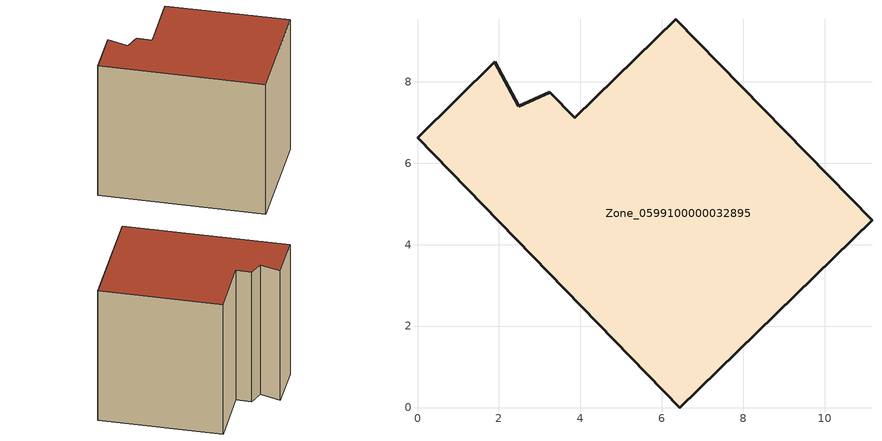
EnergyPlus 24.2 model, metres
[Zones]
Zone_0599100000032895
 floor ground (C_G): 2.48,7.39 3.25,7.74 3.86,7.11 6.34,9.53 11.16,4.6 6.44,0 0,6.63 1.9,8.48 z0
 wall outside (C_F): 6.44,0 11.16,4.6 6.34,9.53 3.86,7.11 3.25,7.74 2.48,7.39 1.9,8.48 0,6.63 6.44,0 z0:8.31
 roof outside (C_R): 3.25,7.74 2.48,7.39 1.9,8.48 0,6.63 6.44,0 11.16,4.6 6.34,9.53 3.86,7.11 z8.31
[BUILDING]
Pand.0599100000032895: North Axis=0; Terrain=City; Loads Convergence Tolerance Value=0.04; Temperature Convergence Tolerance Value=0.4; Solar Distribution=FullExterior; Maximum Number of Warmup Days=25; Minimum Number of Warmup Days=1
[Site:Location]
Rotterdam.The.Hague.AP_ZH_NLD Design_Conditions: Latitude=51.96; Longitude=4.45; Time Zone=1; Elevation=-4.5
[SITE:GROUNDTEMPERATURE:BUILDINGSURFACE]
18, 18, 18, 18, 18, 18, 18, 18, 18, 18, 18, 18
[MATERIAL] Thermal Absorptance=0.9; Solar Absorptance=0.7; Visible Absorptance=0.7
Name | Roughness | Thickness | Conductivity | Density | Specific Heat
G.TI.1975-1991 | MediumSmooth | 0.15 | 0.288461 | 540 | 1210
F.TI.1975-1991 | Rough | 0.3 | 0.230769 | 1920 | 840
R.TI.1975-1991 | MediumRough | 0.2 | 0.153846 | 1500 | 1000
[CONSTRUCTION]
C_G: G.TI.1975-1991
C_F: F.TI.1975-1991
C_R: R.TI.1975-1991
[ZONE]
Zone_0599100000032895: Type=1; Multiplier=1; Ceiling Height=Autocalculate; Volume=Autocalculate; Floor Area=autocalculate; Part of Total Floor Area=Yes
[ZONEINFILTRATION:DESIGNFLOWRATE]
Infil_Zone_0599100000032895: Zone or ZoneList or Space or SpaceList=Zone_0599100000032895; Schedule=AlwaysOn; Design Flow Rate Calculation Method=Flow/Area; Flow Rate per Floor Area=0.003; Constant Term Coefficient=1; Temperature Term Coefficient=0; Velocity Term Coefficient=0; Velocity Squared Term Coefficient=0
[HVACTEMPLATE:ZONE:IDEALLOADSAIRSYSTEM]
Zone_0599100000032895: Maximum Heating Supply Air Temperature=50; Minimum Cooling Supply Air Temperature=13; Maximum Heating Supply Air Humidity Ratio=0.0156; Minimum Cooling Supply Air Humidity Ratio=0.0077; Heating Limit=NoLimit; Cooling Limit=NoLimit; Dehumidification Control Type=ConstantSensibleHeatRatio; Cooling Sensible Heat Ratio=0.7; Dehumidification Setpoint=60; Humidification Control Type=None; Humidification Setpoint=30; Outdoor Air Method=None; Outdoor Air Flow Rate per Person=0.00944; Outdoor Air Flow Rate per Zone Floor Area=0; Outdoor Air Flow Rate per Zone=0; Demand Controlled Ventilation Type=None; Outdoor Air Economizer Type=NoEconomizer; Heat Recovery Type=None; Sensible Heat Recovery Effectiveness=0.7; Latent Heat Recovery Effectiveness=0.65
[ZONECONTROL:THERMOSTAT]
ThermostatControl_Zone_0599100000032895: Zone or ZoneList=Zone_0599100000032895; Control Type Schedule=DualSetpointControlType; Control 1=Thermostat_Zone_0599100000032895; Temperature Difference Between Cutout And Setpoint=0
[THERMOSTATSETPOINT:DUALSETPOINT]
Thermostat_Zone_0599100000032895: Heating Setpoint Temperature Schedule=HeatingSetpoint_Zone_0599100000032895; Cooling Setpoint Temperature Schedule=CoolingSetpoint_Zone_0599100000032895
[SCHEDULE:COMPACT]
HeatingSetpoint_Zone_0599100000032895: Through: 12/31, For: AllDays, Until: 24:00, 21
CoolingSetpoint_Zone_0599100000032895: Through: 12/31, For: AllDays, Until: 24:00, 24
DualSetpointControlType: Through: 12/31, For: AllDays, Until: 24:00, 4
AlwaysOn: Through: 12/31, For: AllDays, Until: 24:00, 1
